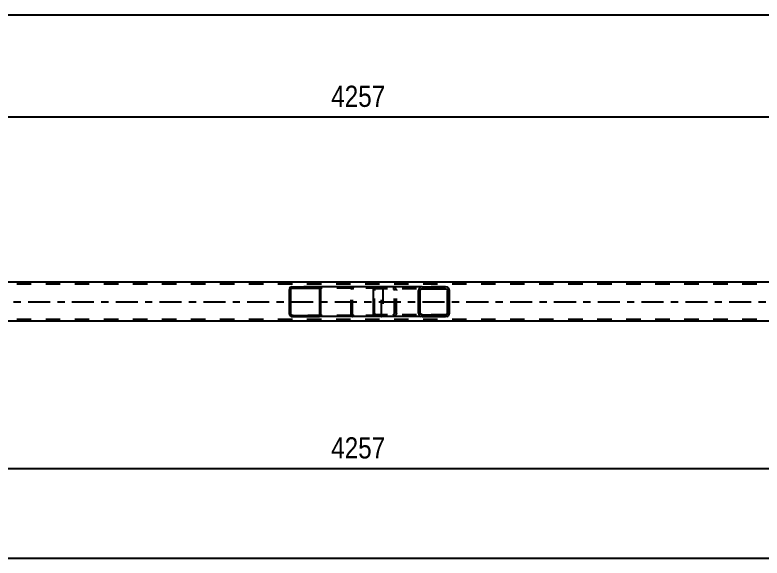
# Model space of a CAD drawing. Header units: millimetres. Extents: x -91 to 750, y -426 to 168.
# Drawn here: x 402.3 to 503.2, y -247.5 to -174.2 of the extents above; entities that cross this region are included whole.
import ezdxf

# ---------------------------------------------------------------- set-up
doc = ezdxf.new("R2010")
doc.units = ezdxf.units.MM
doc.linetypes.add('DXK_LINE_DOT2', pattern=[3.9198, 1.9599, -1.9599])
doc.linetypes.add('DXK_LINE_DOT3', pattern=[5.9187, 2.979, -0.9799, 0.9799, -0.9799])
doc.styles.add('Arial Narrow', font='ARIALN.TTF', dxfattribs={"height": 0.2})

# ---------------------------------------------------------------- blocks, each defined once
blk = doc.blocks.new('Part-814409585-5625 - 5508')
at = {"color": 7, "linetype": 'DXK_LINE_DOT2'}
for p, q in [((631.84, -210.49), (54.86, -210.49)), ((631.84, -215.29), (54.86, -215.29))]:
    blk.add_line(p, q, dxfattribs=at)
at = {"color": 2, "linetype": 'Continuous'}
for p, q in [((532.99, -210.25), (368.72, -210.25)), ((532.99, -215.53), (368.72, -215.53))]:
    blk.add_line(p, q, dxfattribs=at)
at = {"color": 7, "linetype": 'DXK_LINE_DOT3'}
blk.add_line((54.86, -212.89), (631.84, -212.89), dxfattribs=at)
blk = doc.blocks.new('Part-814409585-5762 - 5508')
at = {"linetype": 'Continuous'}
h = blk.add_hatch(dxfattribs=at)
h.set_pattern_fill('', scale=0.7, style=0, pattern_type=0)
h.set_pattern_definition([(45, (443.5974, -211.0882), (-1.57154, 1.57154), [])])
h.paths.add_polyline_path([(443.62, -211.21), (443.6, -211.09), (443.52, -210.98), (443.41, -210.91), (443.28, -210.89), (439.71, -210.89), (439.58, -210.91), (439.47, -210.98), (439.39, -211.09), (439.37, -211.21), (439.37, -214.57), (439.39, -214.69), (439.47, -214.8), (439.58, -214.87), (439.71, -214.89), (443.28, -214.89), (443.41, -214.87), (443.52, -214.8), (443.6, -214.69), (443.62, -214.57)])
h.paths.add_polyline_path([(443.44, -214.63), (443.4, -214.68), (443.35, -214.72), (443.28, -214.73), (439.71, -214.73), (439.64, -214.72), (439.59, -214.68), (439.55, -214.63), (439.54, -214.57), (439.54, -211.21), (439.55, -211.15), (439.59, -211.1), (439.64, -211.06), (439.71, -211.05), (443.28, -211.05), (443.35, -211.06), (443.4, -211.1), (443.44, -211.15), (443.45, -211.21), (443.45, -214.57)])
at = {"color": 2, "linetype": 'Continuous'}
for p, q in [((439.71, -210.89), (439.58, -210.91)), ((439.71, -210.89), (443.28, -210.89)), ((450.98, -210.89), (443.28, -210.89)), ((443.41, -210.91), (443.28, -210.89)), ((439.39, -211.09), (439.37, -211.21)), ((439.37, -214.57), (439.37, -211.21)), ((439.54, -211.21), (439.55, -211.15)), ((439.54, -214.57), (439.54, -211.21)), ((439.55, -211.15), (439.59, -211.1)), ((439.59, -211.1), (439.64, -211.06)), ((439.64, -211.06), (439.71, -211.05)), ((439.71, -211.05), (443.28, -211.05)), ((443.28, -211.05), (443.35, -211.06)), ((443.35, -211.06), (443.4, -211.1)), ((443.4, -211.1), (443.44, -211.15)), ((443.44, -211.15), (443.45, -211.21)), ((443.45, -214.57), (443.45, -211.21)), ((443.62, -211.21), (443.6, -211.09)), ((443.62, -214.57), (443.62, -211.21)), ((439.37, -214.57), (439.39, -214.69)), ((439.55, -214.63), (439.54, -214.57)), ((439.59, -214.68), (439.55, -214.63)), ((439.58, -214.87), (439.71, -214.89)), ((439.64, -214.72), (439.59, -214.68)), ((439.71, -214.73), (439.64, -214.72)), ((439.71, -214.73), (443.28, -214.73)), ((439.71, -214.89), (443.28, -214.89)), ((443.35, -214.72), (443.28, -214.73)), ((443.28, -214.89), (443.41, -214.87)), ((450.98, -214.89), (443.28, -214.89)), ((443.4, -214.68), (443.35, -214.72)), ((443.44, -214.63), (443.4, -214.68)), ((443.45, -214.57), (443.44, -214.63)), ((443.6, -214.69), (443.62, -214.57))]:
    blk.add_line(p, q, dxfattribs=at)
at = {"color": 7, "linetype": 'DXK_LINE_DOT2'}
for p, q in [((443.28, -210.89), (439.71, -210.89)), ((447.93, -210.91), (448.06, -210.89)), ((451.63, -210.89), (450.98, -210.89)), ((451.63, -210.89), (451.76, -210.91)), ((451.63, -211.05), (439.71, -211.05)), ((447.72, -211.21), (447.74, -211.09)), ((447.72, -214.57), (447.72, -211.21)), ((447.9, -211.15), (447.89, -211.21)), ((447.89, -214.57), (447.89, -211.21)), ((447.94, -211.1), (447.9, -211.15)), ((447.94, -211.1), (447.95, -211.09)), ((447.95, -211.09), (447.99, -211.06)), ((447.99, -211.06), (448.06, -211.05)), ((451.7, -211.06), (451.63, -211.05)), ((451.75, -211.1), (451.7, -211.06)), ((451.79, -211.15), (451.75, -211.1)), ((451.8, -211.21), (451.79, -211.15)), ((451.8, -214.57), (451.8, -211.21)), ((451.95, -211.09), (451.97, -211.19)), ((451.97, -211.19), (451.97, -211.21)), ((451.97, -211.21), (451.97, -214.57)), ((451.63, -214.73), (439.71, -214.73)), ((443.28, -214.89), (439.71, -214.89)), ((447.74, -214.69), (447.72, -214.57)), ((447.89, -214.57), (447.9, -214.63)), ((447.9, -214.63), (447.94, -214.68)), ((448.06, -214.89), (447.93, -214.87)), ((447.94, -214.68), (447.95, -214.69)), ((447.95, -214.69), (447.99, -214.72)), ((447.99, -214.72), (448.06, -214.73)), ((451.63, -214.89), (450.98, -214.89)), ((451.63, -214.73), (451.7, -214.72)), ((451.76, -214.87), (451.63, -214.89)), ((451.7, -214.72), (451.75, -214.68)), ((451.75, -214.68), (451.79, -214.63)), ((451.79, -214.63), (451.8, -214.57)), ((451.97, -214.57), (451.95, -214.69))]:
    blk.add_line(p, q, dxfattribs=at)
at = {"color": 2, "linetype": 'Continuous'}
for centre, start, end in [((439.69, -211.22), 110.7583, 155.68), ((443.3, -211.22), 24.32, 69.2417), ((439.69, -214.56), 204.32, 249.2417), ((443.3, -214.56), 290.7583, 335.68)]:
    blk.add_arc(centre, 0.331, start, end, dxfattribs=at)
at = {"color": 7, "linetype": 'DXK_LINE_DOT2'}
for centre, start, end in [((448.04, -211.22), 110.7583, 155.68), ((451.64, -211.22), 24.32, 69.2417), ((448.04, -214.56), 204.32, 249.2417), ((451.64, -214.56), 290.7583, 335.68)]:
    blk.add_arc(centre, 0.331, start, end, dxfattribs=at)
blk = doc.blocks.new('Part-814409585-5763 - 5508')
at = {"linetype": 'Continuous'}
h = blk.add_hatch(dxfattribs=at)
h.set_pattern_fill('', scale=0.7, style=0, pattern_type=0)
h.set_pattern_definition([(45, (460.9294, -211.187), (-1.57154, 1.57154), [])])
h.paths.add_polyline_path([(460.97, -211.37), (460.93, -211.19), (460.82, -211.03), (460.66, -210.93), (460.46, -210.89), (457.28, -210.89), (457.09, -210.93), (456.93, -211.03), (456.82, -211.19), (456.78, -211.37), (456.78, -214.41), (456.82, -214.59), (456.93, -214.75), (457.09, -214.85), (457.28, -214.89), (460.46, -214.89), (460.66, -214.85), (460.82, -214.75), (460.93, -214.59), (460.97, -214.41)])
h.paths.add_polyline_path([(460.7, -214.5), (460.64, -214.58), (460.56, -214.63), (460.46, -214.65), (457.28, -214.65), (457.18, -214.63), (457.1, -214.58), (457.05, -214.5), (457.03, -214.41), (457.03, -211.37), (457.05, -211.28), (457.1, -211.2), (457.18, -211.15), (457.28, -211.13), (460.46, -211.13), (460.56, -211.15), (460.64, -211.2), (460.7, -211.28), (460.72, -211.37), (460.72, -214.41)])
at = {"color": 2, "linetype": 'Continuous'}
for p, q in [((450.88, -210.93), (450.98, -210.89)), ((457.28, -210.89), (450.98, -210.89)), ((457.28, -210.89), (457.09, -210.93)), ((457.28, -210.89), (460.46, -210.89)), ((460.66, -210.93), (460.46, -210.89)), ((450.71, -211.37), (450.73, -211.19)), ((450.71, -214.41), (450.71, -211.37)), ((450.73, -211.19), (450.79, -211.03)), ((450.79, -211.03), (450.88, -210.93)), ((456.82, -211.19), (456.78, -211.37)), ((456.78, -214.41), (456.78, -211.37)), ((457.03, -211.37), (457.05, -211.28)), ((457.03, -214.41), (457.03, -211.37)), ((457.05, -211.28), (457.1, -211.2)), ((457.1, -211.2), (457.18, -211.15)), ((457.18, -211.15), (457.28, -211.13)), ((457.28, -211.13), (460.46, -211.13)), ((460.46, -211.13), (460.56, -211.15)), ((460.56, -211.15), (460.64, -211.2)), ((460.64, -211.2), (460.7, -211.28)), ((460.7, -211.28), (460.72, -211.37)), ((460.72, -214.41), (460.72, -211.37)), ((460.97, -211.37), (460.93, -211.19)), ((460.97, -214.41), (460.97, -211.37)), ((450.73, -214.59), (450.71, -214.41)), ((450.79, -214.75), (450.73, -214.59)), ((450.88, -214.85), (450.79, -214.75)), ((450.98, -214.89), (450.88, -214.85)), ((457.28, -214.89), (450.98, -214.89)), ((456.78, -214.41), (456.82, -214.59)), ((457.05, -214.5), (457.03, -214.41)), ((457.1, -214.58), (457.05, -214.5)), ((457.09, -214.85), (457.28, -214.89)), ((457.18, -214.63), (457.1, -214.58)), ((457.28, -214.65), (457.18, -214.63)), ((457.28, -214.65), (460.46, -214.65)), ((457.28, -214.89), (460.46, -214.89)), ((460.56, -214.63), (460.46, -214.65)), ((460.46, -214.89), (460.66, -214.85)), ((460.64, -214.58), (460.56, -214.63)), ((460.7, -214.5), (460.64, -214.58)), ((460.72, -214.41), (460.7, -214.5)), ((460.93, -214.59), (460.97, -214.41))]:
    blk.add_line(p, q, dxfattribs=at)
at = {"color": 7, "linetype": 'DXK_LINE_DOT2'}
for p, q in [((451.97, -211.13), (451.97, -210.89)), ((453.31, -210.89), (453.51, -210.93)), ((460.46, -210.89), (457.28, -210.89)), ((450.86, -211.28), (450.84, -211.37)), ((450.84, -214.41), (450.84, -211.37)), ((450.88, -211.2), (450.86, -211.28)), ((450.93, -211.15), (450.88, -211.2)), ((450.98, -211.13), (450.93, -211.15)), ((460.46, -211.13), (450.98, -211.13)), ((453.41, -211.15), (453.31, -211.13)), ((453.49, -211.2), (453.41, -211.15)), ((453.55, -211.28), (453.49, -211.2)), ((453.57, -211.37), (453.55, -211.28)), ((453.57, -214.41), (453.57, -211.37)), ((453.78, -211.19), (453.82, -211.37)), ((453.82, -214.41), (453.82, -211.37)), ((450.84, -214.41), (450.86, -214.5)), ((450.86, -214.5), (450.88, -214.58)), ((450.88, -214.58), (450.93, -214.63)), ((450.93, -214.63), (450.98, -214.65)), ((460.46, -214.65), (450.98, -214.65)), ((451.97, -214.89), (451.97, -214.65)), ((453.31, -214.65), (453.41, -214.63)), ((453.51, -214.85), (453.31, -214.89)), ((453.41, -214.63), (453.49, -214.58)), ((453.49, -214.58), (453.55, -214.5)), ((453.55, -214.5), (453.57, -214.41)), ((453.82, -214.41), (453.78, -214.59)), ((460.46, -214.89), (457.28, -214.89))]:
    blk.add_line(p, q, dxfattribs=at)
for centre, start, end in [((453.33, -211.39), 23.8494, 68.8059), ((453.33, -214.4), 291.1941, 336.1506)]:
    blk.add_arc(centre, 0.492, start, end, dxfattribs=at)
at = {"color": 2, "linetype": 'Continuous'}
for centre, start, end in [((457.27, -211.39), 111.1941, 156.1506), ((460.48, -211.39), 23.8494, 68.8059), ((457.27, -214.4), 203.8494, 248.8059), ((460.48, -214.4), 291.1941, 336.1506)]:
    blk.add_arc(centre, 0.492, start, end, dxfattribs=at)
blk = doc.blocks.new('StraightDimension-814409585-5932 - 5508')
at = {"color": 7, "linetype": 'Continuous'}
blk.add_line((44, -247.5), (642.7, -247.5), dxfattribs=at)
blk = doc.blocks.new('StraightDimension-814409585-5953 - 5508')
at = {"color": 7, "linetype": 'Continuous'}
blk.add_line((44.64, -174.15), (642.06, -174.15), dxfattribs=at)
blk = doc.blocks.new('StraightDimension-814409585-5983 - 5508')
at = {"color": 7, "linetype": 'Continuous'}
for p, q in [((363.52, -224.93), (363.52, -244.01)), ((533.79, -224.93), (533.79, -245.84)), ((365.02, -234.8), (362.02, -236)), ((532.29, -236), (535.29, -234.8)), ((363.52, -235.4), (533.79, -235.4))]:
    blk.add_line(p, q, dxfattribs=at)
at = {"color": 0}
blk.add_wipeout([(452.91, -234.65), (452.91, -230.45), (444.4, -230.45), (444.4, -234.65)], dxfattribs=at)
at = {"color": 3, "style": 'Arial Narrow'}
blk.add_text('4257', height=2.863, dxfattribs=at).set_placement((445, -234.05))
at = {"color": 0, "linetype": 'Continuous'}
blk.add_wipeout([(533.19, -236.1), (528.99, -236.1), (528.99, -246.44), (533.19, -246.44)], dxfattribs=at)
at = {"color": 3, "linetype": 'Continuous', "style": 'Arial Narrow'}
blk.add_text('12618', height=2.863, rotation=90.0002, dxfattribs=at).set_placement((532.59, -245.84))
blk = doc.blocks.new('StraightDimension-814409585-6032 - 5508')
at = {"color": 7, "linetype": 'Continuous'}
for p, q in [((533.79, -201.65), (533.79, -177.48)), ((363.52, -201.65), (363.52, -179.31)), ((365.02, -187.32), (362.02, -188.52)), ((532.29, -188.52), (535.29, -187.32)), ((363.52, -187.92), (533.79, -187.92))]:
    blk.add_line(p, q, dxfattribs=at)
at = {"color": 0}
blk.add_wipeout([(452.91, -187.17), (452.91, -182.97), (444.4, -182.97), (444.4, -187.17)], dxfattribs=at)
at = {"color": 3, "style": 'Arial Narrow'}
blk.add_text('4257', height=2.863, dxfattribs=at).set_placement((445, -186.57))
at = {"color": 0, "linetype": 'Continuous'}
blk.add_wipeout([(533.19, -176.88), (528.99, -176.88), (528.99, -187.22), (533.19, -187.22)], dxfattribs=at)
at = {"color": 3, "linetype": 'Continuous', "style": 'Arial Narrow'}
blk.add_text('12618', height=2.863, rotation=90.0002, dxfattribs=at).set_placement((532.59, -186.62))

msp = doc.modelspace()

# ---------------------------------------------------------------- block references
for name in ['StraightDimension-814409585-5953 - 5508', 'Part-814409585-5625 - 5508', 'Part-814409585-5762 - 5508', 'Part-814409585-5763 - 5508', 'StraightDimension-814409585-5932 - 5508']:
    msp.add_blockref(name, (0, 0))

# ---------------------------------------------------------------- next in the draw order: block references
for name in ['StraightDimension-814409585-6032 - 5508', 'StraightDimension-814409585-5983 - 5508']:
    msp.add_blockref(name, (0, 0))

doc.saveas('drawing.dxf')
